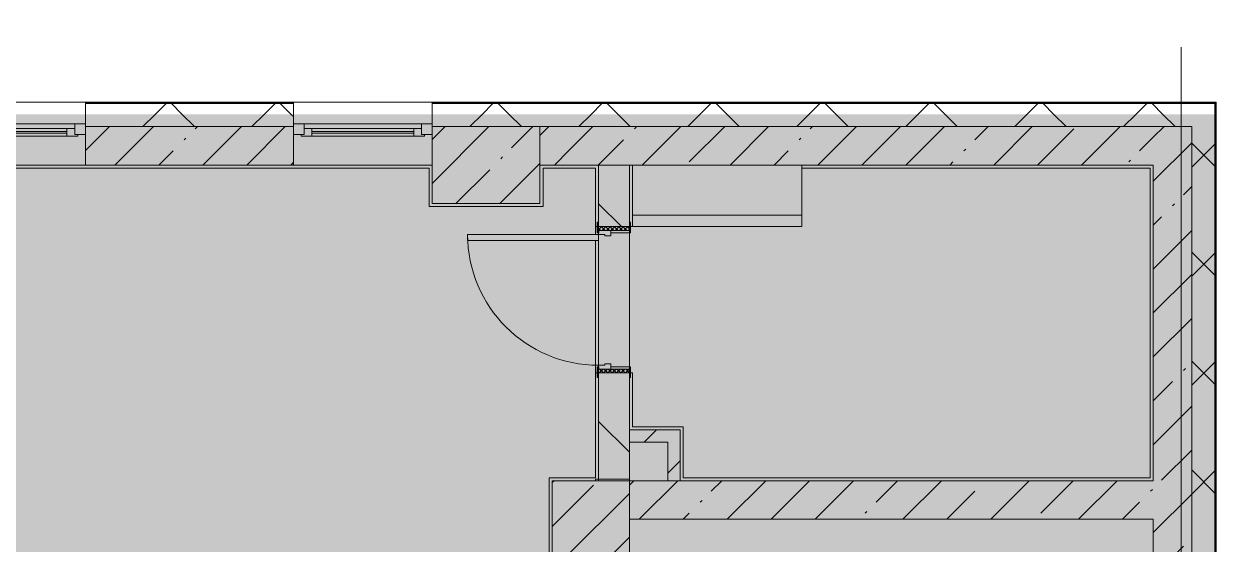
# Model space of a CAD drawing. Header units: millimetres. Extents: x 81469 to 279813, y -8553 to 29000.
# Drawn here: x 270303 to 278041, y 18689 to 22067 of the extents above; entities that cross this region are included whole.
import ezdxf

# ---------------------------------------------------------------- set-up
doc = ezdxf.new("R2010")
doc.units = ezdxf.units.MM
doc.layers.add('A-DETL-GENF-1', color=7, linetype='Continuous', lineweight=9, true_color=0xc0c0c0, transparency=0.4)
for name, color, linetype, lineweight, true_color in [('A-DOOR-3', 7, 'Continuous', 5, 0xb7b7b7), ('A-DOOR-4', 7, 'Continuous', 5, 0xe2e2e2), ('A-DOOR-5', 7, 'Continuous', 5, 0xaaaaaa), ('A-DOOR-FRAM-2', 7, 'Continuous', 5, 0xe2e2e2), ('A-DOOR-FRAM-3', 7, 'Continuous', 5, 0xb7b7b7), ('A-DOOR-FRAM-4', 7, 'Continuous', 5, 0xaaaaaa), ('A-FLOR-1', 7, 'Continuous', 5, 0xb7b7b7), ('A-GLAZ-2', 7, 'Continuous', 5, 0x737373), ('A-WALL-5', 7, 'Continuous', 5, 0x737373), ('A-WALL-6', 7, 'Continuous', 9, 0x737373), ('I-WALL-22', 7, 'Continuous', 5, 0x737373), ('S-COLS-2', 7, 'Continuous', 5, 0x737373)]:
    doc.layers.add(name, color=color, linetype=linetype, lineweight=lineweight, true_color=true_color)
for name, color, linetype, lineweight in [('A-WALL', 7, 'Continuous', 9), ('A-WALL-4', 7, 'Continuous', 5), ('I-WALL-21', 7, 'Continuous', 5), ('S-COLS-1', 7, 'Continuous', 5), ('Оси', 7, 'Continuous', 9)]:
    doc.layers.add(name, color=color, linetype=linetype, lineweight=lineweight)
pattern_1 = [(45, (152802.76, 0), (-285.1231, 285.1231), []), (45, (153087.9, 0), (-285.1231, 285.1231), [504.031, -100.806, 16.764, -84.042])]
pattern_2 = [(45, (152802.76, 0), (-353.5534, 353.5534), []), (135, (152802.76, 0), (-353.5534, -353.5534), [])]
pattern_3 = [(45, (152802.76, 0), (-176.7767, 176.7767), [])]

# ---------------------------------------------------------------- blocks, each defined once
blk = doc.blocks.new('120_Окно_СКБ_1Ст - 120_Окно_СКБ_1Ст 900х2500_h_ с форточкой-22876038-3_4_3_птичка')
at = {"layer": 'A-GLAZ-2'}
for p, q in [((-450, -127), (-450, -57)), ((-450, -57), (-380, -57)), ((450, -57), (-450, -57)), ((-380, -57), (-380, -127)), ((380, -127), (380, -57)), ((380, -57), (450, -57)), ((450, -57), (450, -127)), ((-380, -127), (-450, -127)), ((-450, -127), (-400, -127)), ((-380, -127), (-400, -127)), ((-400, -127), (-400, -137)), ((-400, -137), (400, -137)), ((400, -137), (-400, -137)), ((380, -87), (-380, -87)), ((-380, -87), (-380, -127)), ((-330, -137), (-330, -87)), ((-330, -107), (330, -107)), ((330, -117), (-330, -117)), ((330, -137), (330, -87)), ((380, -127), (380, -87)), ((450, -127), (380, -127)), ((400, -127), (380, -127)), ((400, -127), (450, -127)), ((400, -137), (400, -127))]:
    blk.add_line(p, q, dxfattribs=at)
blk = doc.blocks.new('110_Дверь_СКБ_1Ст_Внутренняя1 - Д-8 950x2100h_охрана-V148-3_4_3_птичка')
at = {"layer": 'A-DOOR-4'}
h = blk.add_hatch(color=256, dxfattribs=at)
h.paths.add_polyline_path([(-437.5, 100), (-437.5, 20), (-402.5, 20), (-402.5, 60), (-412.5, 60), (-412.5, 100)])
h.paths.add_polyline_path([(427.5, 60), (427.5, 20), (462.5, 20), (462.5, 100), (437.5, 100), (437.5, 60)])
at = {"layer": 'A-DOOR-5'}
h = blk.add_hatch(dxfattribs=at)
h.set_pattern_fill('FP_6', color=256, style=0, pattern_type=2)
h.set_pattern_definition([(135, (1826.41, 164.685), (-14.14214, -14.14214), []), (225, (1826.41, 164.685), (14.14214, -14.14214), [])])
h.paths.add_polyline_path([(462.5, -100), (487.5, -100), (487.5, 100), (462.5, 100)])
at = {"layer": 'A-DOOR-FRAM-2'}
for points in [[(397.5, 100), (437.5, 100), (437.5, 950), (397.5, 950), (397.5, 139)], [(-492.5, 100), (-422.5, 100), (-422.5, 108), (-492.5, 108)], [(447.5, 100), (517.5, 100), (517.5, 108), (447.5, 108)], [(-437.5, -100), (-422.5, -100), (-422.5, 20), (-437.5, 20)], [(447.5, -100), (462.5, -100), (462.5, 20), (447.5, 20)], [(-492.5, -108), (-422.5, -108), (-422.5, -100), (-492.5, -100)], [(447.5, -108), (517.5, -108), (517.5, -100), (447.5, -100)]]:
    blk.add_hatch(color=256, dxfattribs=at).paths.add_polyline_path(points)
at = {"layer": 'A-DOOR-FRAM-4'}
h = blk.add_hatch(dxfattribs=at)
h.set_pattern_fill('FP_7', color=256, style=0, pattern_type=2)
h.set_pattern_definition([(45, (-296.384, 164.685), (-14.1421, 14.1421), []), (135, (-296.384, 164.685), (-14.1421, -14.1421), [])])
h.paths.add_polyline_path([(-462.5, -100), (-437.5, -100), (-437.5, 100), (-462.5, 100)])
at = {"layer": 'A-DOOR-3'}
for p, q in [((437.5, 950), (397.5, 950)), ((397.5, 950), (397.5, 100)), ((437.5, 100), (437.5, 950)), ((397.5, 100), (437.5, 100))]:
    blk.add_line(p, q, dxfattribs=at)
blk.add_arc((437.5, 100), 850, 90, 180, dxfattribs=at)
at = {"layer": 'A-DOOR-FRAM-3'}
for p, q in [((-422.5, 108), (-492.5, 108)), ((-492.5, 108), (-492.5, 100)), ((-492.5, 100), (-422.5, 100)), ((-437.5, 100), (-462.5, 100)), ((-462.5, 100), (-462.5, -100)), ((-412.5, 100), (-437.5, 100)), ((-437.5, 100), (-437.5, 20)), ((-437.5, -100), (-437.5, 100)), ((-422.5, 100), (-437.5, 100)), ((-437.5, 100), (-437.5, 99)), ((-437.5, 99), (-422.5, 99)), ((-422.5, 100), (-422.5, 108)), ((-422.5, 99), (-422.5, 100)), ((-412.5, 60), (-412.5, 100)), ((437.5, 100), (437.5, 60)), ((462.5, 100), (437.5, 100)), ((517.5, 108), (447.5, 108)), ((447.5, 108), (447.5, 100)), ((462.5, 100), (447.5, 100)), ((447.5, 100), (447.5, 99)), ((447.5, 100), (517.5, 100)), ((447.5, 99), (462.5, 99)), ((462.5, 20), (462.5, 100)), ((487.5, 100), (462.5, 100)), ((462.5, 100), (462.5, -100)), ((462.5, 99), (462.5, 100)), ((487.5, -100), (487.5, 100)), ((517.5, 100), (517.5, 108)), ((-437.5, 20), (-402.5, 20)), ((-422.5, 20), (-437.5, 20)), ((-437.5, 20), (-437.5, -100)), ((-422.5, -100), (-422.5, 20)), ((-402.5, 60), (-412.5, 60)), ((-402.5, 20), (-402.5, 60)), ((437.5, 60), (427.5, 60)), ((427.5, 60), (427.5, 20)), ((427.5, 20), (462.5, 20)), ((462.5, 20), (447.5, 20)), ((447.5, 20), (447.5, -100)), ((462.5, -100), (462.5, 20)), ((-422.5, -100), (-492.5, -100)), ((-492.5, -100), (-492.5, -108)), ((-492.5, -108), (-422.5, -108)), ((-462.5, -100), (-437.5, -100)), ((-437.5, -100), (-422.5, -100)), ((-422.5, -108), (-422.5, -100)), ((447.5, -100), (462.5, -100)), ((517.5, -100), (447.5, -100)), ((447.5, -100), (447.5, -108)), ((447.5, -108), (517.5, -108)), ((462.5, -100), (487.5, -100)), ((517.5, -108), (517.5, -100))]:
    blk.add_line(p, q, dxfattribs=at)
blk = doc.blocks.new('120_Окно_СКБ_1Ст - 120_Окно_СКБ_1Ст 900х2500_h_ с форточкой-V136-3_4_3_птичка')
at = {"layer": 'A-GLAZ-2'}
for p, q in [((-450, -127), (-450, -57)), ((-450, -57), (-380, -57)), ((450, -57), (-450, -57)), ((-380, -57), (-380, -127)), ((380, -127), (380, -57)), ((380, -57), (450, -57)), ((450, -57), (450, -127)), ((-380, -127), (-450, -127)), ((-450, -127), (-400, -127)), ((-380, -127), (-400, -127)), ((-400, -127), (-400, -137)), ((-400, -137), (400, -137)), ((400, -137), (-400, -137)), ((380, -87), (-380, -87)), ((-380, -87), (-380, -127)), ((-330, -137), (-330, -87)), ((-330, -107), (330, -107)), ((330, -117), (-330, -117)), ((330, -137), (330, -87)), ((380, -127), (380, -87)), ((450, -127), (380, -127)), ((400, -127), (380, -127)), ((400, -127), (449.8, -127)), ((400, -137), (400, -127))]:
    blk.add_line(p, q, dxfattribs=at)
blk = doc.blocks.new('BSC_Колонна _Прямоугольная - 700х500-23282984-3_4_3_птичка')
at = {"layer": 'S-COLS-1'}
h = blk.add_hatch(dxfattribs=at)
h.set_pattern_fill('FP_101', color=256, style=0, pattern_type=2)
h.set_pattern_definition([(45, (-120500, -21150), (-285.1231, 285.1231), []), (45, (-120214.88, -21150), (-285.1231, 285.1231), [504.031, -100.806, 16.764, -84.042])])
h.paths.add_polyline_path([(-350, -250), (350, -250), (350, 250), (-350, 250)])
at = {"layer": 'S-COLS-2'}
for p, q in [((350, 250), (-350, 250)), ((-350, 250), (-350, -250)), ((350, -250), (350, 250)), ((-350, -250), (350, -250))]:
    blk.add_line(p, q, dxfattribs=at)
blk = doc.blocks.new('BSC_Колонна _Прямоугольная - 500х500-V214-3_4_3_птичка')
at = {"layer": 'S-COLS-1'}
h = blk.add_hatch(dxfattribs=at)
h.set_pattern_fill('FP_130', color=256, style=0, pattern_type=2)
h.set_pattern_definition([(45, (-121180, -18850), (-285.1231, 285.1231), []), (45, (-120894.88, -18850), (-285.1231, 285.1231), [504.031, -100.806, 16.764, -84.042])])
h.paths.add_polyline_path([(-250, -250), (250, -250), (250, 250), (-250, 250)])
at = {"layer": 'S-COLS-2'}
for p, q in [((250, 250), (-250, 250)), ((-250, 250), (-250, -250)), ((250, -250), (250, 250)), ((-250, -250), (250, -250))]:
    blk.add_line(p, q, dxfattribs=at)
blk = doc.blocks.new('Зашивка приборов отопления43 - Зашивка приборов отопления-33398518-3_4_3_птичка')
at = {"layer": 'A-WALL-5'}
for p, q in [((121290.8, 18994.6), (121290.8, 18669.6)), ((122390.8, 18669.6), (122390.8, 18994.6)), ((121290.8, 18669.6), (122390.8, 18669.6)), ((122389.3, 18669.6), (121290.8, 18669.6)), ((121290.8, 18669.6), (121290.8, 18594.6)), ((122389.3, 18594.6), (122389.3, 18669.6)), ((121290.8, 18594.6), (122389.3, 18594.6))]:
    blk.add_line(p, q, dxfattribs=at)

msp = doc.modelspace()

# ---------------------------------------------------------------- hatches: boundary and pattern name
at = {"layer": 'A-DETL-GENF-1'}
msp.add_hatch(color=256, dxfattribs=at).paths.add_polyline_path([(278035.8, -258), (278035.8, 21479), (246135.8, 21479), (246135.8, 27379), (237372.8, 27379), (237372.8, 10208.3), (242012.8, 10208.3), (242012.8, -258), (276790.3, -258)])
at = {"layer": 'A-WALL-4'}
h = msp.add_hatch(dxfattribs=at)
h.set_pattern_fill('FP_68', color=256, style=0, pattern_type=2)
h.set_pattern_definition(pattern_2)
h.paths.add_polyline_path([(277882.8, 21400), (278032.8, 21400), (278032.8, 21479), (272953, 21479), (272953, 21400), (277632.8, 21400)])
h.paths.add_polyline_path([(272053, 21400), (272053, 21479), (270703.2, 21479), (270703.2, 21400), (271197.1, 21400)])
h.paths.add_polyline_path([(259078.5, 21400), (259653.2, 21400), (259653.2, 21479), (258353, 21479), (258353, 21400), (258852.8, 21400)])
h.paths.add_polyline_path([(260553.2, 21400), (261853.2, 21400), (261853.2, 21479), (260553.2, 21479)])
h.paths.add_polyline_path([(246106.9, 21400), (246112.8, 21400), (246112.8, 21550), (246092.8, 21550), (246092.8, 21400)])
h.paths.add_polyline_path([(262753.2, 21400), (264052.8, 21400), (264052.8, 21479), (262753.2, 21479)])
h.paths.add_polyline_path([(266352.8, 21400), (267503.2, 21400), (267503.2, 21479), (266352.8, 21479)])
h.paths.add_polyline_path([(268933.2, 21400), (269803.2, 21400), (269803.2, 21479), (268933.2, 21479)])
h.paths.add_polyline_path([(249412.8, 21400), (253952.8, 21400), (253952.8, 21479), (249412.8, 21479)])
h.paths.add_polyline_path([(256252.8, 21400), (257453, 21400), (257453, 21479), (256252.8, 21479)])
h = msp.add_hatch(dxfattribs=at)
h.set_pattern_fill('FP_68', color=256, style=0, pattern_type=2)
h.set_pattern_definition(pattern_2)
h.paths.add_polyline_path([(277961.8, 21479), (278032.8, 21479), (278032.8, 21550), (272953, 21550), (272953, 21479), (277843.4, 21479)])
h.paths.add_polyline_path([(252553, 21479), (253952.8, 21479), (253952.8, 21550), (249412.8, 21550), (249412.8, 21479), (251291.9, 21479)])
h.paths.add_polyline_path([(256252.8, 21479), (257453, 21479), (257453, 21550), (256252.8, 21550)])
h.paths.add_polyline_path([(272053, 21479), (272053, 21550), (270703.2, 21550), (270703.2, 21479), (271342.1, 21479)])
h.paths.add_polyline_path([(269332.7, 21479), (269803.2, 21479), (269803.2, 21550), (268933.2, 21550), (268933.2, 21479)])
h.paths.add_polyline_path([(259037.8, 21479), (259653.2, 21479), (259653.2, 21550), (258353, 21550), (258353, 21479), (258852.8, 21479)])
h.paths.add_polyline_path([(267468.3, 21479), (267503.2, 21479), (267503.2, 21550), (266352.8, 21550), (266352.8, 21479), (266958.7, 21479)])
h.paths.add_polyline_path([(263852.8, 21479), (264052.8, 21479), (264052.8, 21550), (262753.2, 21550), (262753.2, 21479), (263739.5, 21479)])
h.paths.add_polyline_path([(260553.2, 21479), (261853.2, 21479), (261853.2, 21550), (260553.2, 21550)])
h = msp.add_hatch(dxfattribs=at)
h.set_pattern_fill('FP_68', color=256, style=0, pattern_type=2)
h.set_pattern_definition(pattern_2)
h.paths.add_polyline_path([(278024, -250), (278032.8, -250), (278032.8, 7700), (277882.8, 7700), (277882.8, -250), (278008.2, -250)])
h.paths.add_polyline_path([(278032.8, 8900), (278032.8, 10820), (277882.8, 10820), (277882.8, 8900)])
h.paths.add_polyline_path([(278032.8, 13120), (278032.8, 21400), (277882.8, 21400), (277882.8, 13120)])
at = {"layer": 'I-WALL-21'}
h = msp.add_hatch(dxfattribs=at)
h.set_pattern_fill('FP_64', color=256, style=0, pattern_type=2)
h.set_pattern_definition(pattern_1)
h.paths.add_polyline_path([(264052.8, 21150), (264052.8, 21400), (263852.8, 21400), (263852.8, 21150)])
h.paths.add_polyline_path([(261853.2, 21150), (261853.2, 21400), (260553.2, 21400), (260553.2, 21150)])
h.paths.add_polyline_path([(273842.8, 21150), (273842.8, 21400), (273652.8, 21400), (273652.8, 21150)])
h.paths.add_polyline_path([(262753.2, 21150), (263152.8, 21150), (263152.8, 21400), (262753.2, 21400)])
h.paths.add_polyline_path([(271197.1, 21150), (272053, 21150), (272053, 21400), (270703.2, 21400), (270703.2, 21150)])
h.paths.add_polyline_path([(266352.8, 21150), (267503.2, 21150), (267503.2, 21400), (266352.8, 21400)])
h.paths.add_polyline_path([(269803.2, 21150), (269803.2, 21400), (268933.2, 21400), (268933.2, 21150), (269332.7, 21150)])
h.paths.add_polyline_path([(256281.9, 21150), (257453, 21150), (257453, 21400), (256252.8, 21400), (256252.8, 21150)])
h.paths.add_polyline_path([(258852.8, 21150), (259653.2, 21150), (259653.2, 21400), (258852.8, 21400), (258852.8, 21246.1)])
h.paths.add_polyline_path([(253602.8, 21150), (253952.8, 21150), (253952.8, 21400), (253602.8, 21400)])
h = msp.add_hatch(dxfattribs=at)
h.set_pattern_fill('FP_64', color=256, style=0, pattern_type=2)
h.set_pattern_definition(pattern_1)
h.paths.add_polyline_path([(277632.8, 21150), (277632.8, 21400), (273842.8, 21400), (273842.8, 21150), (276790.3, 21150)])
h = msp.add_hatch(dxfattribs=at)
h.set_pattern_fill('FP_64', color=256, style=0, pattern_type=2)
h.set_pattern_definition(pattern_1)
h.paths.add_polyline_path([(277632.8, 10600), (277882.8, 10600), (277882.8, 10820), (277632.8, 10820), (277632.8, 10642.6)])
h.paths.add_polyline_path([(277882.8, 13120), (277882.8, 21400), (277632.8, 21400), (277632.8, 13120)])
h = msp.add_hatch(dxfattribs=at)
h.set_pattern_fill('FP_67', color=256, style=0, pattern_type=2)
h.set_pattern_definition([(135, (152802.76, 0), (-353.5534, -353.5534), [])])
h.paths.add_polyline_path([(274232.8, 19100), (274232.8, 19800), (274032.8, 19800), (274032.8, 19100)])
h.paths.add_polyline_path([(274232.8, 20750), (274232.8, 21150), (274032.8, 21150), (274032.8, 20750)])
h = msp.add_hatch(dxfattribs=at)
h.set_pattern_fill('FP_69', color=256, style=0, pattern_type=2)
h.set_pattern_definition(pattern_3)
h.paths.add_polyline_path([(274482.8, 19350), (274562.8, 19350), (274562.8, 19430), (274232.8, 19430), (274232.8, 19350)])
h = msp.add_hatch(dxfattribs=at)
h.set_pattern_fill('FP_69', color=256, style=0, pattern_type=2)
h.set_pattern_definition(pattern_3)
h.paths.add_polyline_path([(274562.8, 19100), (274562.8, 19350), (274482.8, 19350), (274482.8, 19100)])
h = msp.add_hatch(dxfattribs=at)
h.set_pattern_fill('FP_64', color=256, style=0, pattern_type=2)
h.set_pattern_definition(pattern_1)
h.paths.add_polyline_path([(274012.8, 10380), (274232.8, 10380), (274232.8, 10825), (274012.8, 10825), (274012.8, 10400)])
h.paths.add_polyline_path([(274232.8, 12225), (274232.8, 13400), (274012.8, 13400), (274012.8, 12225), (274182.8, 12225)])
h.paths.add_polyline_path([(274012.8, 13900), (274232.8, 13900), (274232.8, 18600), (274012.8, 18600), (274012.8, 14691.7)])
h.paths.add_polyline_path([(274232.4, 19100), (274232.8, 19100), (274232.8, 19110), (274012.8, 19110), (274012.8, 19100)])
h = msp.add_hatch(dxfattribs=at)
h.set_pattern_fill('FP_64', color=256, style=0, pattern_type=2)
h.set_pattern_definition(pattern_1)
h.paths.add_polyline_path([(277632.8, 18850), (277632.8, 19100), (274232.8, 19100), (274232.8, 18850), (276790.3, 18850)])

# ---------------------------------------------------------------- linework, layer by layer
at = {"layer": 'A-FLOR-1'}
for p, q in [((272933, 21130), (268923.2, 21130)), ((272933, 20880), (272933, 21130)), ((274012.8, 21130), (273672.8, 21130)), ((273672.8, 21130), (273672.8, 20880)), ((274012.8, 21130), (274012.8, 20700)), ((277612.8, 21130), (275352.8, 21130)), ((277612.8, 19120), (277612.8, 21130)), ((273672.8, 20880), (272933, 20880)), ((274024.8, 20750), (274012.8, 20750)), ((274252.8, 20750), (274240.8, 20750)), ((274012.8, 20660), (274012.8, 19120)), ((274012.8, 19800), (274024.8, 19800)), ((274240.8, 19800), (274252.8, 19800)), ((274252.8, 19800), (274252.8, 19450)), ((274252.8, 19450), (274582.8, 19450)), ((274582.8, 19450), (274582.8, 19120)), ((273712.8, 18580), (273712.8, 19120)), ((273712.8, 19120), (274012.8, 19120)), ((274582.8, 19120), (277612.8, 19120))]:
    msp.add_line(p, q, dxfattribs=at)
at = {"layer": 'A-WALL'}
for p, q in [((272053, 21553), (270703.2, 21553)), ((272053, 21550), (270703.2, 21550)), ((278035.8, 21553), (272953, 21553)), ((278032.8, 21550), (272953, 21550))]:
    msp.add_line(p, q, dxfattribs=at)
at = {"layer": 'A-WALL-4'}
for p, q in [((278040.8, 21558), (269803.2, 21558)), ((278040.8, 7700), (278040.8, 21558))]:
    msp.add_line(p, q, dxfattribs=at)
at = {"layer": 'A-WALL-5'}
for p, q in [((270703.2, 21558), (270703.2, 21400)), ((272053, 21400), (272053, 21558)), ((272953, 21558), (272953, 21400)), ((277882.8, 21400), (277882.8, 21400))]:
    msp.add_line(p, q, dxfattribs=at)
at = {"layer": 'A-WALL-6'}
for p, q in [((278032.8, 13120), (278032.8, 21550)), ((278035.8, 13120), (278035.8, 21553)), ((272053, 21400), (270703.2, 21400)), ((273652.8, 21400), (277632.8, 21400)), ((277882.8, 21400), (277882.8, 13120)), ((277882.8, 13120), (277882.8, 21400)), ((274232.8, 21150), (274032.8, 21150)), ((274232.8, 19430), (274232.8, 19350)), ((274482.8, 19100), (274562.8, 19100))]:
    msp.add_line(p, q, dxfattribs=at)
at = {"layer": 'I-WALL-22'}
for p, q in [((270703.2, 21400), (270703.2, 21150)), ((272053, 21150), (272053, 21400)), ((277882.8, 21400), (277632.8, 21400)), ((268903.2, 21150), (272952.8, 21150)), ((273652.8, 21150), (274032.8, 21150)), ((274032.8, 21150), (274032.8, 20780)), ((274232.8, 20780), (274232.8, 21150)), ((274232.8, 21150), (277632.8, 21150)), ((277632.8, 21150), (277632.8, 19100)), ((274032.8, 19850), (274032.8, 20660)), ((274232.8, 20710), (274232.8, 19840)), ((274032.8, 19770), (274032.8, 19100)), ((274232.8, 19430), (274232.8, 19770)), ((274562.8, 19430), (274232.8, 19430)), ((274562.8, 19100), (274562.8, 19430)), ((274232.8, 19350), (274482.8, 19350)), ((274232.8, 19100), (274232.8, 19350)), ((274482.8, 19350), (274482.8, 19100)), ((274012.8, 19110), (274012.8, 19100)), ((274232.8, 19110), (274012.8, 19110)), ((274482.8, 19100), (274232.8, 19100)), ((277632.8, 19100), (274562.8, 19100)), ((274232.8, 18850), (277632.8, 18850)), ((277632.8, 18850), (277632.8, 10600))]:
    msp.add_line(p, q, dxfattribs=at)
at = {"layer": 'Оси'}
msp.add_line((277812.8, 10029.8), (277812.8, 21915.1), dxfattribs=at)

# ---------------------------------------------------------------- block references
at = {"layer": 'A-DOOR-3', "rotation": 89.99999999999987}
msp.add_blockref('110_Дверь_СКБ_1Ст_Внутренняя1 - Д-8 950x2100h_охрана-V148-3_4_3_птичка', (274132.8, 20262.5), dxfattribs=at)
at = {"layer": 'A-GLAZ-2'}
for name, p in [('120_Окно_СКБ_1Ст - 120_Окно_СКБ_1Ст 900х2500_h_ с форточкой-22876038-3_4_3_птичка', (270253.2, 21475)), ('120_Окно_СКБ_1Ст - 120_Окно_СКБ_1Ст 900х2500_h_ с форточкой-V136-3_4_3_птичка', (272503, 21475))]:
    msp.add_blockref(name, p, dxfattribs=at)
at = {"layer": 'A-WALL-5'}
msp.add_blockref('Зашивка приборов отопления43 - Зашивка приборов отопления-33398518-3_4_3_птичка', (152961.9, 2155.4), dxfattribs=at)
at = {"layer": 'S-COLS-2'}
for name, p in [('BSC_Колонна _Прямоугольная - 700х500-23282984-3_4_3_птичка', (273302.8, 21150)), ('BSC_Колонна _Прямоугольная - 500х500-V214-3_4_3_птичка', (273982.8, 18850))]:
    msp.add_blockref(name, p, dxfattribs=at)

doc.saveas('drawing.dxf')
